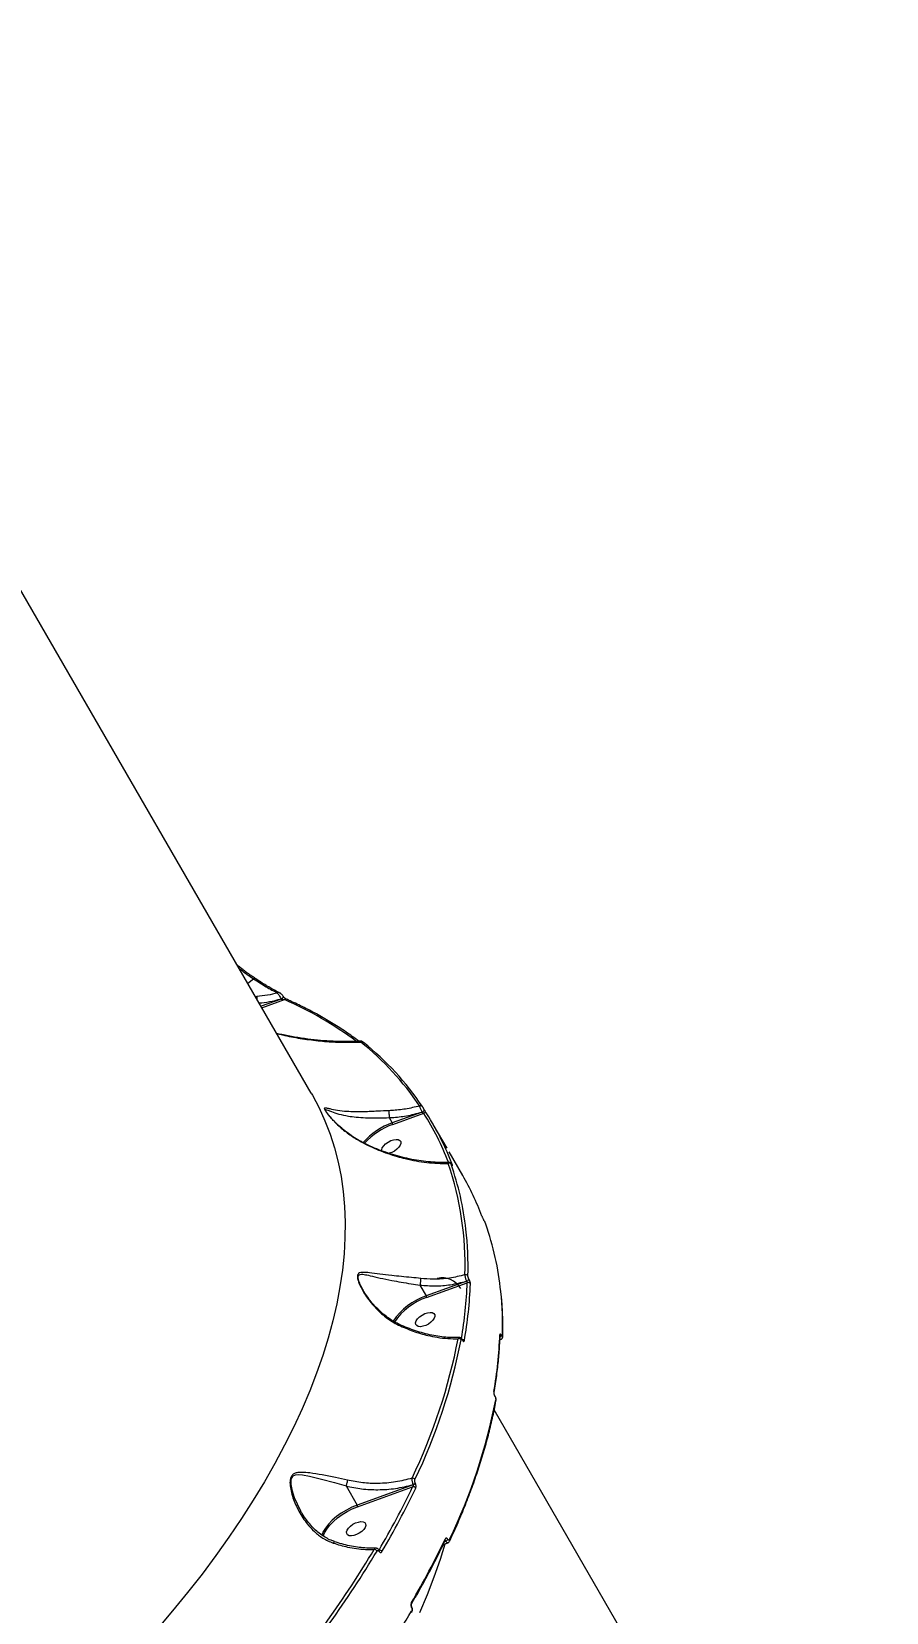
# Model space of a CAD drawing. Header units: millimetres. Extents: x -7447 to 8662, y -5576 to 6370.
# Drawn here: x 1259 to 1620, y -1371 to -703 of the extents above; entities that cross this region are included whole.
import ezdxf

# ---------------------------------------------------------------- set-up
doc = ezdxf.new("R2010")
doc.units = ezdxf.units.MM
doc.layers.add('DiKom', color=7, linetype='Continuous')
doc.layers.add('DIKOM_ОБЪЕКТ', color=7, linetype='Continuous')
doc.styles.add('style1', font='arial.ttf', dxfattribs={"width": 0.8})
doc.dimstyles.new('1-50', dxfattribs={"dimtxt": 300, "dimasz": 200, "dimexe": 100, "dimexo": 0, "dimgap": 100, "dimtad": 1, "dimdec": 0, "dimtxsty": 'style1', "dimcen": 0, "dimclrd": 7, "dimclre": 7, "dimadec": 1, "dimazin": 2, "dimtfac": 1, "dimtdec": 0, "dimtmove": 1, "dimatfit": 3, "dimfxl": 0, "dimlwd": 25, "dimlwe": 18, "dimarcsym": 0})

# ---------------------------------------------------------------- blocks, each defined once
blk = doc.blocks.new('*D10')
at = {"color": 7, "linetype": 'Continuous', "lineweight": 18, "transparency": 16777216}
for p, q in [((-5489.75, 240.8), (-5489.75, 4573.49)), ((4778.18, -2126.78), (4778.18, 4573.49))]:
    blk.add_line(p, q, dxfattribs=at)
at = {"color": 7, "linetype": 'Continuous', "lineweight": 25, "transparency": 16777216}
blk.add_line((4578.18, 4473.49), (-5289.75, 4473.49), dxfattribs=at)
at = {"color": 7, "linetype": 'Continuous', "transparency": 16777216}
for points in [[(-5289.75, 4506.82), (-5289.75, 4440.16), (-5489.75, 4473.49)], [(4578.18, 4506.82), (4578.18, 4440.16), (4778.18, 4473.49)]]:
    blk.add_solid(points, dxfattribs=at)
at = {"layer": 'Defpoints', "color": 0, "linetype": 'Continuous', "transparency": 16777216}
for p in [(-5489.75, 4473.49), (-5489.75, 240.8), (4778.18, -2126.78)]:
    blk.add_point(p, dxfattribs=at)
at = {"color": 0, "linetype": 'Continuous', "lineweight": 15, "transparency": 16777216, "insert": (-777.31, 4726.76), "char_height": 300, "attachment_point": 5, "style": 'style1'}
blk.add_mtext('10300', dxfattribs=at)
blk = doc.blocks.new('*D11')
at = {"color": 7, "linetype": 'Continuous', "lineweight": 18, "transparency": 16777216}
for p, q in [((2045.4, 3512.26), (7772.09, 3512.26)), ((-1858.48, -4091.08), (7772.09, -4091.08))]:
    blk.add_line(p, q, dxfattribs=at)
at = {"color": 7, "linetype": 'Continuous', "lineweight": 25, "transparency": 16777216}
blk.add_line((7672.09, -3891.08), (7672.09, 3312.26), dxfattribs=at)
at = {"color": 7, "linetype": 'Continuous', "transparency": 16777216}
for points in [[(7638.76, 3312.26), (7705.42, 3312.26), (7672.09, 3512.26)], [(7638.76, -3891.08), (7705.42, -3891.08), (7672.09, -4091.08)]]:
    blk.add_solid(points, dxfattribs=at)
at = {"layer": 'Defpoints', "color": 0, "linetype": 'Continuous', "transparency": 16777216}
for p in [(2045.4, 3512.26), (7672.09, 3512.26), (-1858.48, -4091.08)]:
    blk.add_point(p, dxfattribs=at)
at = {"color": 0, "linetype": 'Continuous', "lineweight": 15, "transparency": 16777216, "insert": (7418.92, 3.22), "char_height": 300, "attachment_point": 5, "rotation": 90, "style": 'style1'}
blk.add_mtext('7600', dxfattribs=at)
blk = doc.blocks.new('*D12')
at = {"layer": 'Defpoints', "color": 0, "transparency": 16777216}
for p in [(-7446.93, 5919.72), (-7446.93, 736.93), (6905.53, -2412.68)]:
    blk.add_point(p, dxfattribs=at)
at = {"layer": 'DiKom', "color": 7, "lineweight": 18, "transparency": 16777216}
for p, q in [((-7446.93, 736.93), (-7446.93, 6019.72)), ((6905.53, -2412.68), (6905.53, 6019.72))]:
    blk.add_line(p, q, dxfattribs=at)
at = {"layer": 'DiKom', "color": 7, "lineweight": 25, "transparency": 16777216}
blk.add_line((6705.53, 5919.72), (-7246.93, 5919.72), dxfattribs=at)
at = {"layer": 'DiKom', "color": 7, "transparency": 16777216}
for points in [[(-7246.93, 5953.05), (-7246.93, 5886.39), (-7446.93, 5919.72)], [(6705.53, 5953.05), (6705.53, 5886.39), (6905.53, 5919.72)]]:
    blk.add_solid(points, dxfattribs=at)
at = {"layer": 'DiKom', "color": 0, "transparency": 16777216, "insert": (-918.31, 6173), "char_height": 300, "attachment_point": 5, "style": 'style1'}
blk.add_mtext('14300', dxfattribs=at)
blk = doc.blocks.new('*D13')
at = {"layer": 'Defpoints', "color": 0, "transparency": 16777216}
for p in [(2049.72, 5594.27), (-1141.86, -5576.35), (8561.69, -5576.35)]:
    blk.add_point(p, dxfattribs=at)
at = {"layer": 'DiKom', "color": 7, "lineweight": 18, "transparency": 16777216}
for p, q in [((2049.72, 5594.27), (8661.69, 5594.27)), ((-1141.86, -5576.35), (8661.69, -5576.35))]:
    blk.add_line(p, q, dxfattribs=at)
at = {"layer": 'DiKom', "color": 7, "lineweight": 25, "transparency": 16777216}
blk.add_line((8561.69, 5394.27), (8561.69, -5376.35), dxfattribs=at)
at = {"layer": 'DiKom', "color": 7, "transparency": 16777216}
for points in [[(8528.35, 5394.27), (8595.02, 5394.27), (8561.69, 5594.27)], [(8528.35, -5376.35), (8595.02, -5376.35), (8561.69, -5576.35)]]:
    blk.add_solid(points, dxfattribs=at)
at = {"layer": 'DiKom', "color": 0, "transparency": 16777216, "insert": (8308.52, 8.96), "char_height": 300, "attachment_point": 5, "rotation": 90, "style": 'style1'}
blk.add_mtext('11200', dxfattribs=at)

msp = doc.modelspace()

# ---------------------------------------------------------------- linework, layer by layer
at = {"layer": 'DIKOM_ОБЪЕКТ', "color": 7, "linetype": 'Continuous', "lineweight": 15}
for p, q in [((1377.44, -1151.45), (1246.38, -924.46)), ((1350.63, -1105.02), (1353.12, -1103.15)), ((1354.53, -1110.63), (1353.91, -1110.69)), ((1364.76, -1111.66), (1356.24, -1114.73)), ((1356.59, -1115.33), (1366.09, -1111.92)), ((1363.98, -1108.98), (1364.03, -1109)), ((1364.72, -1111.59), (1364.76, -1111.66)), ((1365.67, -1110.58), (1365.63, -1110.51)), ((1410.35, -1161.75), (1410.36, -1161.76)), ((1410.36, -1161.76), (1411.62, -1163.95)), ((1424.21, -1159.46), (1411.62, -1163.95)), ((1411.82, -1164.61), (1424.92, -1159.94)), ((1424.19, -1159.44), (1424.21, -1159.46)), ((1425.11, -1158.35), (1425.1, -1158.34)), ((1425.12, -1158.38), (1425.11, -1158.35)), ((1425.12, -1158.38), (1425.11, -1158.36)), ((1434.76, -1174.72), (1428.97, -1164.7)), ((1441.4, -1186.23), (1435.61, -1176.21)), ((1436.68, -1181.57), (1436.63, -1181.49)), ((1436.63, -1181.49), (1436.65, -1181.54)), ((1436.65, -1181.54), (1436.7, -1181.61)), ((1436.68, -1181.57), (1436.7, -1181.61)), ((1450.44, -1205.4), (1450.39, -1205.33)), ((1450.39, -1205.33), (1450.41, -1205.37)), ((1450.41, -1205.37), (1450.46, -1205.45)), ((1450.44, -1205.4), (1450.46, -1205.45)), ((1423.34, -1232.49), (1425.96, -1237.03)), ((1443.06, -1230.89), (1425.96, -1237.03)), ((1426.16, -1237.7), (1443.29, -1231.54)), ((1443.04, -1230.85), (1443.06, -1230.89)), ((1444.01, -1229.96), (1443.98, -1229.92)), ((1457.15, -1253.84), (1457.15, -1253.84)), ((1457.75, -1253.75), (1457.72, -1253.71)), ((1441.24, -1255.57), (1441.21, -1255.51)), ((1441.24, -1255.73), (1441.27, -1255.79)), ((1457.05, -1255.67), (1457.63, -1255.39)), ((1454.99, -1279.38), (1454.96, -1279.32)), ((1454.99, -1279.54), (1455.02, -1279.6)), ((1585.73, -1512.22), (1454.68, -1285.23)), ((1392.12, -1317.34), (1396.79, -1325.42)), ((1420.47, -1316.84), (1396.79, -1325.42)), ((1396.98, -1326.09), (1420.24, -1317.66)), ((1420.44, -1316.78), (1420.47, -1316.84)), ((1421.36, -1316.12), (1421.33, -1316.06)), ((1382.14, -1337.36), (1381.81, -1338.13)), ((1434.22, -1340.65), (1433.72, -1340.92)), ((1433.82, -1340.73), (1434.19, -1340.6)), ((1434.19, -1340.6), (1434.22, -1340.65)), ((1435.11, -1339.93), (1435.08, -1339.87)), ((1406.03, -1344.91), (1406.05, -1344.95)), ((1406.11, -1344.52), (1406.08, -1344.48)), ((1419.77, -1368.71), (1419.79, -1368.75)), ((1419.85, -1368.32), (1419.82, -1368.28))]:
    msp.add_line(p, q, dxfattribs=at)
at = {"layer": 'DIKOM_ОБЪЕКТ', "color": 7, "linetype": 'Continuous', "lineweight": 15, "flags": 128}
for points in [[(1364.72, -1111.59), (1364.97, -1111.48), (1365.21, -1111.33), (1365.41, -1111.15), (1365.56, -1110.96), (1365.65, -1110.77), (1365.66, -1110.61), (1365.63, -1110.5)], [(1364.76, -1111.66), (1365.01, -1111.55), (1365.25, -1111.4), (1365.45, -1111.22), (1365.6, -1111.03), (1365.69, -1110.84), (1365.7, -1110.68), (1365.67, -1110.58)], [(1399.3, -1129.84), (1399.38, -1129.91), (1399.47, -1130.04)], [(1377.44, -1151.45), (1377.93, -1152.31), (1380.73, -1157.63), (1383.21, -1163.11), (1385.38, -1168.76), (1387.24, -1174.58), (1388.78, -1180.55), (1390, -1186.67), (1390.9, -1192.94), (1391.48, -1199.34), (1391.74, -1205.88), (1391.68, -1212.55), (1391.3, -1219.33), (1390.59, -1226.23), (1389.57, -1233.24), (1388.23, -1240.35), (1386.57, -1247.56), (1384.59, -1254.85), (1382.3, -1262.23), (1379.7, -1269.68), (1376.79, -1277.2), (1373.57, -1284.78), (1370.04, -1292.41), (1366.22, -1300.09), (1362.1, -1307.81), (1357.68, -1315.56), (1352.98, -1323.33), (1347.99, -1331.12), (1342.72, -1338.93), (1337.17, -1346.73), (1331.35, -1354.54), (1325.27, -1362.33), (1318.93, -1370.1), (1312.34, -1377.85)], [(1424.19, -1159.44), (1424.41, -1159.34), (1424.62, -1159.22), (1424.81, -1159.08), (1424.96, -1158.92), (1425.07, -1158.76), (1425.13, -1158.6), (1425.14, -1158.46), (1425.11, -1158.35)], [(1424.21, -1159.46), (1424.43, -1159.37), (1424.63, -1159.25), (1424.82, -1159.1), (1424.97, -1158.94), (1425.08, -1158.78), (1425.15, -1158.62), (1425.16, -1158.48), (1425.12, -1158.38)], [(1407.17, -1175.78), (1407.17, -1175.3), (1407.44, -1174.49), (1408.02, -1173.63), (1408.85, -1172.8), (1409.88, -1172.06), (1411.01, -1171.48), (1412.17, -1171.1)], [(1412.17, -1171.1), (1413.24, -1170.95), (1414.15, -1171.04), (1414.83, -1171.37), (1415.21, -1171.91), (1415.27, -1172.62), (1415, -1173.43), (1414.42, -1174.29), (1413.59, -1175.12), (1412.56, -1175.86), (1411.43, -1176.44), (1410.28, -1176.82), (1410.15, -1176.85)], [(1426.5, -1244.18), (1427.58, -1244.03), (1428.49, -1244.12), (1429.17, -1244.45), (1429.55, -1244.99), (1429.61, -1245.7), (1429.34, -1246.51), (1428.76, -1247.37), (1427.93, -1248.2), (1426.9, -1248.94), (1425.77, -1249.52), (1424.61, -1249.91), (1423.54, -1250.06), (1422.63, -1249.96), (1421.95, -1249.63), (1421.57, -1249.09), (1421.51, -1248.39), (1421.78, -1247.57), (1422.36, -1246.71), (1423.19, -1245.88), (1424.22, -1245.14), (1425.35, -1244.56), (1426.5, -1244.18)], [(1373.02, -1327.93), (1370.37, -1322.3), (1369.47, -1319.55), (1368.93, -1316.71), (1369, -1314.55), (1369.12, -1314.14), (1369.62, -1313.3), (1369.82, -1313.12), (1370.85, -1312.63), (1372.23, -1312.5), (1373.73, -1312.61), (1376.74, -1313.17), (1381.76, -1314.43), (1387.3, -1315.95), (1392.12, -1317.34), (1392.12, -1317.34), (1392.12, -1317.34)], [(1396.79, -1325.42), (1394.51, -1326.36), (1392.27, -1327.5), (1390.12, -1328.82), (1388.12, -1330.29), (1386.3, -1331.86), (1384.71, -1333.52), (1383.39, -1335.2), (1382.37, -1336.89), (1382.14, -1337.36)], [(1382.42, -1338.52), (1383, -1337.2), (1383.99, -1335.57), (1385.27, -1333.93), (1386.81, -1332.33), (1388.58, -1330.8), (1390.52, -1329.38), (1392.6, -1328.11), (1394.78, -1327), (1396.98, -1326.09)], [(1397.33, -1332.57), (1398.41, -1332.42), (1399.32, -1332.51), (1400, -1332.84), (1400.38, -1333.38), (1400.44, -1334.09), (1400.17, -1334.91), (1399.59, -1335.76), (1398.76, -1336.59), (1397.73, -1337.33), (1396.6, -1337.91), (1395.44, -1338.3), (1394.37, -1338.45), (1393.45, -1338.35), (1392.78, -1338.02), (1392.4, -1337.48), (1392.34, -1336.78), (1392.61, -1335.96), (1393.18, -1335.1), (1394.02, -1334.27), (1395.04, -1333.54), (1396.18, -1332.95), (1397.33, -1332.57)], [(1423.24, -1370.81), (1426.46, -1363.23), (1429.37, -1355.72), (1431.98, -1348.27), (1433.99, -1341.85)]]:
    msp.add_lwpolyline(points, dxfattribs=at)
at = {"layer": 'DIKOM_ОБЪЕКТ', "color": 7, "linetype": 'Continuous', "lineweight": 15}
for centre, radius, start, end in [((1353.6, -1103.56), 0.629, 70.70665, 139.38524), ((1363.67, -1111.14), 9.16, 176.79731, 184.03396), ((1363.73, -1109.69), 0.746, 70.43319, 131.49769), ((1366.64, -1112.47), 0.783, 68.95154, 134.57035), ((1306.36, -1249.88), 150.34, 53.16701, 66.587), ((1398.8, -1130.51), 0.838, 53.29712, 126.23046), ((1325.02, -1222.11), 117.84, 33.63866, 51.54299), ((1326.03, -1222.51), 118.09, 33.63809, 51.54381), ((1423.6, -1157.61), 0.907, 34.22051, 121.36988), ((1425.45, -1160.7), 0.923, 34.65958, 124.95812), ((1330.83, -1220.37), 111.82, 20.81598, 32.70826), ((1331.84, -1220.77), 112.15, 20.32421, 32.70668), ((1421.34, -1191.5), 29.21, 109.42976, 138.94622), ((1421.59, -1191.84), 28.93, 109.73736, 138.34291), ((1435.65, -1181.96), 0.978, 34.50788, 116.92739), ((1311.82, -1223.77), 130.56, 358.06961, 19.08156), ((1320.2, -1222.4), 123.27, 6.26851, 19.42325), ((1436.3, -1182.24), 0.822, 30.9816, 67.92902), ((1343.94, -1242.45), 112.51, 20.3365, 29.97781), ((1334.17, -1247.89), 123.93, 5.85142, 19.39335), ((1300.37, -1224.85), 143.25, 358.50207, 6.37526), ((1442.66, -1229.21), 1.1, 34.22589, 108.86591), ((1432.72, -1238.46), 9, 30, 103.43977), ((1270.92, -1225.4), 172.48, 350.11096, 357.96239), ((1271.63, -1225.78), 173.1, 349.96386, 357.95996), ((1442.7, -1229.55), 1.34, 284.78441, 344.09278), ((1442.72, -1229.59), 1.34, 284.78441, 344.09278), ((1443.71, -1232.57), 1.11, 34.35489, 112.02398), ((1314.72, -1250.18), 143.52, 358.50609, 5.9692), ((1434.92, -1263.26), 27.71, 108.85974, 145.78242), ((1434.81, -1263.07), 26.81, 108.83501, 146.06257), ((1199.2, -1208.51), 244.73, 334.455, 349.01546), ((1439.73, -1256.28), 1.17, 33.76942, 104.33076), ((1284.05, -1247.3), 173.11, 349.964, 357.95982), ((1456.46, -1253.82), 0.693, 358.34813, 30.57991), ((1456.63, -1253.47), 1.12, 295.6153, 347.51733), ((1456.64, -1253.51), 1.13, 294.52396, 347.40948), ((1457.59, -1254.27), 0.698, 358.85861, 30.4737), ((1199.93, -1208.89), 245.27, 334.45498, 349.01558), ((1440.93, -1255.66), 0.316, 347.42323, 27.75172), ((1440.97, -1255.72), 0.314, 347.3307, 29.23593), ((1441.15, -1256.55), 1.11, 32.87794, 84.41304), ((1214.55, -1234.22), 245.27, 334.45498, 349.01558), ((1453.94, -1277.82), 0.669, 349.91902, 31.1768), ((1454.68, -1279.48), 0.314, 347.33914, 28.86447), ((1454.72, -1279.53), 0.309, 346.94981, 29.02397), ((1454.76, -1281.3), 0.665, 350.13264, 31.29829), ((1420.1, -1315.37), 1.33, 32.50435, 94.04333), ((1110.81, -1170.51), 342.64, 329.50375, 334.56684), ((1111.37, -1170.78), 343.43, 329.50362, 334.56704), ((1420.39, -1318.98), 1.33, 32.31532, 96.76342), ((1419.93, -1315.25), 1.61, 288.29176, 329.86476), ((1419.97, -1315.31), 1.61, 288.29725, 329.86515), ((1395.58, -1326.14), 1.4, 2.09271, 30.61578), ((1123.78, -1192.3), 343.45, 329.50374, 334.56692), ((1433.44, -1340.13), 0.604, 337.7627, 33.50243), ((1433.68, -1339.06), 1.61, 288.29725, 329.86515), ((1433.71, -1339.12), 1.61, 288.29165, 329.87076), ((1435.34, -1340.32), 0.601, 337.77053, 33.68059), ((1015.08, -1110.56), 453.7, 319.86962, 329.01121), ((1015.4, -1110.72), 454.71, 319.86969, 329.0112), ((1403.98, -1345.6), 1.44, 31.8172, 88.37893), ((1405.69, -1344.65), 0.427, 322.37953, 23.65156), ((1406.08, -1345.81), 1.41, 31.6155, 91.60868), ((1405.72, -1344.69), 0.425, 322.29447, 24.53168), ((1419.25, -1366.92), 0.57, 334.28447, 35.25674), ((1419.43, -1368.45), 0.425, 322.2642, 24.59296), ((1419.45, -1368.49), 0.43, 322.48336, 22.69927), ((1030.02, -1136.05), 454.7, 319.86968, 329.01121), ((1419.36, -1370.5), 0.572, 334.31477, 35.13986)]:
    msp.add_arc(centre, radius, start, end, dxfattribs=at)
for points, knots in [([(1348.19, -1098.92), (1347.71, -1098.56), (1347.07, -1098.09), (1346.42, -1097.56), (1346.25, -1097.43)], [0, 0, 0, 0, 0.750133, 1, 1, 1, 1]), ([(1346.98, -1098.7), (1347.21, -1098.88), (1349.31, -1100.56), (1351.32, -1101.93), (1353.12, -1103.15)], [0, 0, 0, 0, 0.108441, 1, 1, 1, 1]), ([(1353.81, -1102.95), (1353.35, -1102.65), (1351.98, -1101.73), (1350.09, -1100.38), (1348.66, -1099.28), (1348.19, -1098.92)], [0, 0, 0, 0, 0.252628, 0.751229, 1, 1, 1, 1]), ([(1353.12, -1103.15), (1354.9, -1104.32), (1358.5, -1106.68), (1361.65, -1108.3), (1363.24, -1109.13)], [0, 0, 0, 0, 0.493819, 1, 1, 1, 1]), ([(1358.39, -1105.9), (1357.66, -1105.47), (1356.18, -1104.56), (1354.61, -1103.51), (1353.8, -1102.97)], [0, 0, 0, 0, 0.486926, 1, 1, 1, 1]), ([(1363.98, -1108.98), (1363.91, -1108.95), (1363.09, -1108.57), (1361.37, -1107.64), (1359.58, -1106.64), (1358.54, -1106), (1358.39, -1105.9)], [0, 0, 0, 0, 0.045112, 0.48398, 0.92424, 1, 1, 1, 1]), ([(1363.24, -1109.13), (1361.82, -1109.47), (1358.98, -1110.15), (1356.02, -1110.47), (1354.53, -1110.63)], [0, 0, 0, 0, 0.497404, 1, 1, 1, 1]), ([(1355.44, -1113.34), (1356.89, -1113.17), (1360.05, -1112.81), (1363.08, -1112.02), (1364.72, -1111.59)], [0, 0, 0, 0, 0.458831, 1, 1, 1, 1]), ([(1363.24, -1109.13), (1363.34, -1109.26), (1363.53, -1109.54), (1363.91, -1110.15), (1364.29, -1110.8), (1364.56, -1111.3), (1364.69, -1111.53), (1364.72, -1111.59)], [0, 0, 0, 0, 0.241572, 0.483395, 0.716405, 0.930627, 1, 1, 1, 1]), ([(1365.2, -1109.94), (1365.1, -1109.83), (1364.85, -1109.56), (1364.44, -1109.23), (1364.15, -1109.08), (1364.02, -1109.02)], [0, 0, 0, 0, 0.277835, 0.667653, 1, 1, 1, 1]), ([(1364.76, -1111.66), (1364.77, -1111.68), (1364.79, -1111.71), (1364.85, -1111.76), (1364.92, -1111.79), (1365.06, -1111.85), (1365.31, -1111.91), (1365.68, -1111.94), (1365.95, -1111.93), (1366.09, -1111.92)], [0, 0, 0, 0, 0.044754, 0.074182, 0.153548, 0.194101, 0.378994, 0.661279, 1, 1, 1, 1]), ([(1365.62, -1110.5), (1365.52, -1110.34), (1365.4, -1110.14), (1365.24, -1109.97), (1365.2, -1109.94)], [0, 0, 0, 0, 0.812115, 1, 1, 1, 1]), ([(1366.91, -1111.74), (1366.9, -1111.73), (1366.86, -1111.72), (1366.66, -1111.6), (1366.37, -1111.38), (1366.08, -1111.11), (1365.87, -1110.87), (1365.74, -1110.69), (1365.69, -1110.61), (1365.67, -1110.58)], [0, 0, 0, 0, 0.070502, 0.259325, 0.505732, 0.692619, 0.826722, 0.929126, 1, 1, 1, 1]), ([(1397.52, -1129.51), (1397.02, -1129.13), (1394.85, -1127.48), (1390.82, -1124.69), (1385.35, -1121.21), (1379.63, -1117.93), (1373.78, -1114.89), (1369.49, -1112.88), (1367.21, -1111.87), (1366.93, -1111.74)], [0, 0, 0, 0, 0.055327, 0.241057, 0.426829, 0.612653, 0.798528, 0.974715, 1, 1, 1, 1]), ([(1398.31, -1129.46), (1397.76, -1129.5), (1395.61, -1129.65), (1391.72, -1129.69), (1386.62, -1129.57), (1381.36, -1129.21), (1375.94, -1128.62), (1370.49, -1127.79), (1366.11, -1126.98), (1363.58, -1126.36), (1362.85, -1126.18)], [0, 0, 0, 0, 0.049508, 0.194159, 0.340889, 0.489706, 0.640544, 0.793475, 0.940569, 1, 1, 1, 1]), ([(1362.88, -1126.23), (1363.7, -1126.44), (1367.02, -1127.31), (1372.86, -1128.34), (1380.34, -1129.36), (1386.5, -1129.81), (1392.52, -1130.01), (1396, -1129.91), (1398.31, -1129.84)], [0, 0, 0, 0, 0.06657, 0.270811, 0.480128, 0.689454, 0.795125, 1, 1, 1, 1]), ([(1398.31, -1129.46), (1398.3, -1129.46), (1398.24, -1129.43), (1398.25, -1129.59), (1398.29, -1129.78), (1398.31, -1129.84)], [0, 0, 0, 0, 0.142684, 0.744563, 1, 1, 1, 1]), ([(1399.3, -1129.84), (1399.25, -1129.8), (1399.09, -1129.67), (1398.84, -1129.53), (1398.51, -1129.43), (1398.35, -1129.45), (1398.3, -1129.46)], [0, 0, 0, 0, 0.203948, 0.644602, 0.891859, 1, 1, 1, 1]), ([(1410.28, -1158.82), (1408.67, -1158.9), (1406.06, -1159.02), (1402.55, -1159.21), (1399.31, -1159.33), (1395.86, -1159.35), (1392.02, -1159.2), (1388.39, -1158.78), (1385.69, -1158.2), (1383.96, -1157.76), (1383.12, -1157.62), (1382.89, -1157.87), (1383.09, -1158.43), (1383.77, -1159.47), (1385.06, -1161.1), (1386.9, -1163.15), (1389.61, -1165.78), (1393.11, -1168.73), (1396.11, -1170.56), (1397.62, -1171.49)], [0, 0, 0, 0, 0.074257, 0.120507, 0.167816, 0.237579, 0.309444, 0.405671, 0.504707, 0.560251, 0.616857, 0.648477, 0.675388, 0.702459, 0.738687, 0.78711, 0.836819, 0.917655, 1, 1, 1, 1]), ([(1383.5, -1158.93), (1383.48, -1158.91), (1383.29, -1158.61), (1383.27, -1158.37), (1383.54, -1158.24), (1384.47, -1158.62), (1386.25, -1159.35), (1389.02, -1160.29), (1392.61, -1161.08), (1396.42, -1161.57), (1399.77, -1161.78), (1402.94, -1161.85), (1406.29, -1161.81), (1408.83, -1161.84), (1410.35, -1161.75), (1410.35, -1161.75)], [0, 0, 0, 0, 0.002921, 0.039575, 0.084057, 0.165306, 0.248874, 0.393722, 0.542009, 0.646847, 0.754112, 0.822588, 0.892371, 0.999965, 1, 1, 1, 1]), ([(1385.25, -1161.22), (1385.07, -1161.02), (1384.64, -1160.52), (1384.11, -1159.84), (1383.68, -1159.24), (1383.55, -1159.02), (1383.5, -1158.93)], [0, 0, 0, 0, 0.222483, 0.547266, 0.810099, 1, 1, 1, 1]), ([(1397.68, -1171.39), (1397.25, -1171.15), (1395.85, -1170.4), (1393.6, -1168.88), (1390.92, -1166.83), (1388.63, -1164.79), (1386.87, -1163.03), (1385.82, -1161.91), (1385.36, -1161.36), (1385.25, -1161.22)], [0, 0, 0, 0, 0.090685, 0.288875, 0.495699, 0.710632, 0.852838, 0.963883, 1, 1, 1, 1]), ([(1410.28, -1158.82), (1410.28, -1158.83), (1410.26, -1158.95), (1410.25, -1159.26), (1410.24, -1159.85), (1410.26, -1160.52), (1410.3, -1161.19), (1410.34, -1161.57), (1410.35, -1161.75)], [0, 0, 0, 0, 0.025936, 0.220272, 0.417873, 0.61549, 0.813093, 1, 1, 1, 1]), ([(1423.13, -1156.84), (1421.18, -1157.31), (1417.36, -1158.25), (1412.99, -1158.7), (1410.65, -1158.8), (1410.28, -1158.82)], [0, 0, 0, 0, 0.466535, 0.915008, 1, 1, 1, 1]), ([(1410.36, -1161.76), (1410.74, -1161.74), (1413.18, -1161.61), (1417.9, -1161.09), (1422.02, -1160.01), (1424.19, -1159.44)], [0, 0, 0, 0, 0.081481, 0.51566, 1, 1, 1, 1]), ([(1423.13, -1156.84), (1423.16, -1156.95), (1423.22, -1157.19), (1423.41, -1157.72), (1423.65, -1158.32), (1423.93, -1158.92), (1424.1, -1159.27), (1424.19, -1159.44)], [0, 0, 0, 0, 0.184815, 0.398832, 0.60128, 0.799034, 1, 1, 1, 1]), ([(1424.21, -1159.46), (1424.23, -1159.5), (1424.26, -1159.54), (1424.33, -1159.62), (1424.44, -1159.71), (1424.6, -1159.82), (1424.77, -1159.9), (1424.87, -1159.93), (1424.92, -1159.94)], [0, 0, 0, 0, 0.127173, 0.162636, 0.340425, 0.545473, 0.78312, 1, 1, 1, 1]), ([(1425.1, -1158.34), (1425.05, -1158.25), (1424.95, -1158.08), (1424.78, -1157.79), (1424.61, -1157.51), (1424.45, -1157.26), (1424.38, -1157.15), (1424.35, -1157.1)], [0, 0, 0, 0, 0.195115, 0.390091, 0.593245, 0.811153, 1, 1, 1, 1]), ([(1426.21, -1160.17), (1426.16, -1160.1), (1426.06, -1159.94), (1425.84, -1159.58), (1425.59, -1159.17), (1425.33, -1158.74), (1425.19, -1158.49), (1425.11, -1158.36)], [0, 0, 0, 0, 0.189065, 0.404561, 0.606863, 0.803386, 1, 1, 1, 1]), ([(1411.82, -1164.61), (1411.82, -1164.61), (1411.82, -1164.58), (1411.81, -1164.52), (1411.8, -1164.41), (1411.75, -1164.25), (1411.69, -1164.09), (1411.65, -1164), (1411.62, -1163.95)], [0, 0, 0, 0, 0.053532, 0.141413, 0.356027, 0.570746, 0.785397, 1, 1, 1, 1]), ([(1397.68, -1171.4), (1397.67, -1171.41), (1397.67, -1171.41), (1397.63, -1171.47), (1397.62, -1171.49)], [0, 0, 0, 0, 0.662256, 1, 1, 1, 1]), ([(1397.62, -1171.49), (1397.92, -1171.65), (1399.41, -1172.49), (1402.16, -1173.87), (1407.2, -1176.08), (1412.22, -1177.81), (1417.5, -1179.21), (1421.72, -1180.09), (1426.29, -1180.75), (1430.81, -1181.12), (1433.74, -1181.1), (1435.2, -1181.09)], [0, 0, 0, 0, 0.024296, 0.122248, 0.220217, 0.421516, 0.511887, 0.632234, 0.752589, 0.876295, 1, 1, 1, 1]), ([(1435.49, -1180.64), (1434.85, -1180.67), (1432.99, -1180.76), (1429.77, -1180.65), (1425.87, -1180.34), (1421.87, -1179.78), (1417.83, -1179), (1413.81, -1177.99), (1409.88, -1176.79), (1406.06, -1175.4), (1402.41, -1173.83), (1399.62, -1172.49), (1398.09, -1171.62), (1397.69, -1171.39)], [0, 0, 0, 0, 0.05475, 0.158953, 0.263764, 0.369045, 0.474844, 0.578572, 0.680088, 0.77877, 0.874293, 0.966617, 1, 1, 1, 1]), ([(1435.49, -1180.68), (1435.44, -1180.68), (1435.31, -1180.69), (1435.24, -1180.9), (1435.21, -1181.06), (1435.2, -1181.09)], [0, 0, 0, 0, 0.356106, 0.896872, 1, 1, 1, 1]), ([(1436.64, -1181.5), (1436.58, -1181.41), (1436.46, -1181.21), (1436.33, -1181.02), (1436.08, -1180.81), (1435.81, -1180.68), (1435.61, -1180.66), (1435.5, -1180.66)], [0, 0, 0, 0, 0.215744, 0.475575, 0.643661, 0.808203, 1, 1, 1, 1]), ([(1436.45, -1181.41), (1436.43, -1181.34), (1436.39, -1181.21), (1436.41, -1181.18), (1436.48, -1181.26), (1436.57, -1181.39), (1436.63, -1181.5), (1436.65, -1181.54)], [0, 0, 0, 0, 0.302603, 0.534712, 0.725454, 0.917097, 1, 1, 1, 1]), ([(1436.88, -1181.9), (1436.88, -1181.9), (1436.88, -1181.89), (1436.83, -1181.82), (1436.76, -1181.71), (1436.7, -1181.6), (1436.67, -1181.56)], [0, 0, 0, 0, 0.162785, 0.438161, 0.781295, 1, 1, 1, 1]), ([(1436.7, -1181.61), (1436.73, -1181.66), (1436.83, -1181.84), (1436.97, -1182.05), (1437.08, -1182.17), (1437.11, -1182.12), (1437.04, -1181.93), (1437.01, -1181.82)], [0, 0, 0, 0, 0.07962, 0.275695, 0.470799, 0.71055, 1, 1, 1, 1]), ([(1449.44, -1203.35), (1449.44, -1203.36), (1449.49, -1203.49), (1449.6, -1203.76), (1449.8, -1204.2), (1450.01, -1204.62), (1450.22, -1205.02), (1450.35, -1205.25), (1450.41, -1205.37)], [0, 0, 0, 0, 0.039278, 0.287278, 0.495191, 0.670994, 0.835312, 1, 1, 1, 1]), ([(1450.46, -1205.45), (1450.5, -1205.52), (1450.58, -1205.67), (1450.72, -1205.93), (1450.85, -1206.2), (1450.97, -1206.47), (1451.04, -1206.64), (1451.07, -1206.72), (1451.08, -1206.74)], [0, 0, 0, 0, 0.167336, 0.334472, 0.509159, 0.713077, 0.95774, 1, 1, 1, 1]), ([(1423.63, -1229.7), (1422.33, -1229.56), (1419.54, -1229.27), (1415.4, -1228.88), (1410.87, -1228.4), (1406.28, -1227.84), (1402.36, -1227.31), (1399.8, -1227.07), (1398.31, -1227.17), (1397.44, -1227.49), (1397.07, -1228.06), (1396.93, -1228.76), (1396.97, -1229.77), (1397.59, -1231.74), (1398.75, -1234.18), (1400.86, -1237.69), (1404.13, -1241.89), (1408.05, -1245.52), (1411.55, -1247.96), (1413.39, -1248.92), (1414.32, -1249.4)], [0, 0, 0, 0, 0.059055, 0.126771, 0.196528, 0.289996, 0.386193, 0.45277, 0.48643, 0.520907, 0.548914, 0.554249, 0.580046, 0.615211, 0.661735, 0.709494, 0.806141, 0.905605, 0.952554, 1, 1, 1, 1]), ([(1399.06, -1234.11), (1398.64, -1233.32), (1397.9, -1231.91), (1397.28, -1230.06), (1397.22, -1229.12), (1397.35, -1228.5), (1397.73, -1228.05), (1398.59, -1227.89), (1400.08, -1228.02), (1402.6, -1228.59), (1406.45, -1229.52), (1410.9, -1230.46), (1415.34, -1231.26), (1419.34, -1231.89), (1422.09, -1232.31), (1423.34, -1232.49), (1423.34, -1232.49)], [0, 0, 0, 0, 0.065712, 0.116503, 0.152603, 0.160055, 0.19971, 0.249328, 0.300916, 0.402871, 0.548236, 0.697045, 0.802161, 0.909714, 0.999949, 1, 1, 1, 1]), ([(1442.3, -1228.17), (1440.16, -1228.69), (1435.82, -1229.74), (1429.47, -1230.16), (1425.39, -1229.83), (1423.63, -1229.7)], [0, 0, 0, 0, 0.355856, 0.721481, 1, 1, 1, 1]), ([(1442.3, -1228.17), (1442.31, -1228.32), (1442.31, -1228.61), (1442.43, -1229.22), (1442.61, -1229.87), (1442.83, -1230.43), (1442.98, -1230.73), (1443.04, -1230.85)], [0, 0, 0, 0, 0.214231, 0.428327, 0.642719, 0.857604, 1, 1, 1, 1]), ([(1399.41, -1234.72), (1399.33, -1234.59), (1399.2, -1234.39), (1399.1, -1234.19), (1399.06, -1234.11)], [0, 0, 0, 0, 0.638023, 1, 1, 1, 1]), ([(1414.6, -1249.05), (1413.98, -1248.75), (1412.48, -1248.04), (1410.22, -1246.59), (1407.78, -1244.74), (1405.41, -1242.56), (1403.21, -1240.19), (1401.29, -1237.72), (1399.94, -1235.7), (1399.28, -1234.49), (1399.07, -1234.12)], [0, 0, 0, 0, 0.092859, 0.224893, 0.364422, 0.510629, 0.664043, 0.805929, 0.939995, 1, 1, 1, 1]), ([(1423.63, -1229.7), (1423.63, -1229.72), (1423.62, -1229.81), (1423.6, -1230.07), (1423.56, -1230.56), (1423.49, -1231.22), (1423.41, -1231.91), (1423.36, -1232.29), (1423.34, -1232.49)], [0, 0, 0, 0, 0.038067, 0.149181, 0.361874, 0.574584, 0.787295, 1, 1, 1, 1]), ([(1423.34, -1232.49), (1425.45, -1232.65), (1429.73, -1232.97), (1436.42, -1232.47), (1440.76, -1231.4), (1443.04, -1230.85)], [0, 0, 0, 0, 0.316567, 0.640666, 1, 1, 1, 1]), ([(1423.34, -1232.49), (1423.34, -1232.49), (1423.34, -1232.49), (1423.34, -1232.49), (1423.34, -1232.49)], [0, 0, 0, 0, 0.618143, 1, 1, 1, 1]), ([(1443.06, -1230.89), (1443.08, -1230.92), (1443.12, -1230.99), (1443.18, -1231.13), (1443.24, -1231.28), (1443.28, -1231.43), (1443.29, -1231.5), (1443.29, -1231.54)], [0, 0, 0, 0, 0.140732, 0.355197, 0.569967, 0.785081, 1, 1, 1, 1]), ([(1443.98, -1229.92), (1443.95, -1229.86), (1443.87, -1229.71), (1443.75, -1229.43), (1443.65, -1229.11), (1443.58, -1228.81), (1443.57, -1228.67), (1443.57, -1228.59)], [0, 0, 0, 0, 0.142238, 0.35708, 0.571552, 0.785752, 1, 1, 1, 1]), ([(1444.62, -1231.94), (1444.62, -1231.83), (1444.61, -1231.61), (1444.51, -1231.16), (1444.35, -1230.68), (1444.17, -1230.26), (1444.05, -1230.04), (1444.01, -1229.96)], [0, 0, 0, 0, 0.215002, 0.429941, 0.644687, 0.859209, 1, 1, 1, 1]), ([(1426.16, -1237.7), (1426.16, -1237.69), (1426.16, -1237.66), (1426.15, -1237.6), (1426.14, -1237.49), (1426.09, -1237.33), (1426.03, -1237.17), (1425.99, -1237.08), (1425.96, -1237.03)], [0, 0, 0, 0, 0.070287, 0.141524, 0.356065, 0.570737, 0.785387, 1, 1, 1, 1]), ([(1458.29, -1254.29), (1458.31, -1253.12), (1458.37, -1249.75), (1458.23, -1244.25), (1457.95, -1239.17), (1457.61, -1236.31), (1457.52, -1235.55)], [0, 0, 0, 0, 0.182438, 0.52847, 0.874444, 1, 1, 1, 1]), ([(1414.59, -1249.08), (1414.56, -1249.09), (1414.53, -1249.1), (1414.42, -1249.25), (1414.35, -1249.36), (1414.32, -1249.4)], [0, 0, 0, 0, 0.469052, 0.817262, 1, 1, 1, 1]), ([(1414.32, -1249.4), (1416.34, -1250.28), (1420.44, -1252.08), (1425.94, -1253.66), (1430.85, -1254.63), (1435.14, -1255.14), (1438, -1255.15), (1439.45, -1255.15)], [0, 0, 0, 0, 0.239878, 0.485875, 0.63942, 0.818549, 1, 1, 1, 1]), ([(1439.93, -1254.65), (1439.38, -1254.67), (1437.79, -1254.74), (1435.03, -1254.61), (1431.7, -1254.26), (1428.29, -1253.67), (1424.86, -1252.86), (1421.44, -1251.84), (1418.06, -1250.59), (1415.77, -1249.66), (1414.64, -1249.09), (1414.59, -1249.07)], [0, 0, 0, 0, 0.070608, 0.203233, 0.336138, 0.469314, 0.602186, 0.733468, 0.864412, 0.994845, 1, 1, 1, 1]), ([(1439.94, -1254.68), (1439.84, -1254.7), (1439.64, -1254.75), (1439.51, -1255.01), (1439.45, -1255.15)], [0, 0, 0, 0, 0.488539, 1, 1, 1, 1]), ([(1441.2, -1255.52), (1441.08, -1255.33), (1440.87, -1255), (1440.4, -1254.71), (1440.08, -1254.69), (1439.94, -1254.68)], [0, 0, 0, 0, 0.416441, 0.758646, 1, 1, 1, 1]), ([(1454.6, -1277.93), (1454.81, -1276.7), (1455.41, -1273.13), (1456.18, -1267.3), (1456.85, -1260.49), (1457.05, -1256.05), (1457.15, -1253.84)], [0, 0, 0, 0, 0.149886, 0.434447, 0.718975, 1, 1, 1, 1]), ([(1457.72, -1253.71), (1457.67, -1253.64), (1457.55, -1253.44), (1457.37, -1253.23), (1457.2, -1253.14), (1457.08, -1253.21), (1457.06, -1253.38), (1457.05, -1253.47)], [0, 0, 0, 0, 0.140759, 0.355252, 0.569987, 0.784879, 1, 1, 1, 1]), ([(1457.08, -1255.06), (1457.16, -1255.14), (1457.33, -1255.33), (1457.52, -1255.42), (1457.59, -1255.36), (1457.61, -1255.35)], [0, 0, 0, 0, 0.345417, 0.814795, 1, 1, 1, 1]), ([(1457.61, -1255.35), (1457.69, -1255.32), (1457.89, -1255.23), (1458.1, -1254.98), (1458.23, -1254.69), (1458.29, -1254.46), (1458.28, -1254.33), (1458.28, -1254.29)], [0, 0, 0, 0, 0.198945, 0.451462, 0.680358, 0.910471, 1, 1, 1, 1]), ([(1458.19, -1253.92), (1458.18, -1253.98), (1458.17, -1254.09), (1458.09, -1254.14), (1457.98, -1254.08), (1457.86, -1253.94), (1457.78, -1253.81), (1457.75, -1253.75)], [0, 0, 0, 0, 0.214324, 0.428489, 0.642944, 0.857699, 1, 1, 1, 1]), ([(1440.7, -1255.63), (1440.72, -1255.56), (1440.76, -1255.43), (1440.87, -1255.37), (1441.01, -1255.43), (1441.14, -1255.57), (1441.21, -1255.69), (1441.24, -1255.73)], [0, 0, 0, 0, 0.228802, 0.457801, 0.678535, 0.888304, 1, 1, 1, 1]), ([(1441.34, -1255.71), (1441.34, -1255.71), (1441.35, -1255.72), (1441.31, -1255.68), (1441.28, -1255.63), (1441.25, -1255.58), (1441.24, -1255.57)], [0, 0, 0, 0, 0.119171, 0.467286, 0.911311, 1, 1, 1, 1]), ([(1441.27, -1255.79), (1441.31, -1255.85), (1441.42, -1256.03), (1441.62, -1256.24), (1441.83, -1256.33), (1442, -1256.24), (1442.06, -1256.04), (1442.08, -1255.94)], [0, 0, 0, 0, 0.108305, 0.320414, 0.543107, 0.771587, 1, 1, 1, 1]), ([(1435.9, -1340.55), (1436.51, -1339.22), (1438.29, -1335.38), (1441.02, -1329.04), (1444, -1321.58), (1446.7, -1314.16), (1449.13, -1306.81), (1451.28, -1299.53), (1453.14, -1292.33), (1454.49, -1286.29), (1455.17, -1282.68), (1455.41, -1281.42)], [0, 0, 0, 0, 0.065274, 0.189297, 0.313324, 0.437351, 0.561372, 0.685387, 0.809396, 0.933392, 1, 1, 1, 1]), ([(1454.51, -1277.47), (1454.5, -1277.56), (1454.48, -1277.77), (1454.52, -1278.19), (1454.62, -1278.67), (1454.78, -1279.15), (1454.92, -1279.41), (1454.99, -1279.54)], [0, 0, 0, 0, 0.174231, 0.389611, 0.595827, 0.797885, 1, 1, 1, 1]), ([(1454.96, -1279.32), (1454.95, -1279.32), (1454.93, -1279.28), (1454.85, -1279.13), (1454.75, -1278.88), (1454.66, -1278.57), (1454.61, -1278.28), (1454.59, -1278.06), (1454.6, -1277.94), (1454.6, -1277.94), (1454.6, -1277.93)], [0, 0, 0, 0, 0.005787, 0.137692, 0.286244, 0.458736, 0.645291, 0.805256, 0.935737, 1, 1, 1, 1]), ([(1455.4, -1281.41), (1455.42, -1281.31), (1455.47, -1281), (1455.4, -1280.46), (1455.23, -1279.84), (1455.06, -1279.54), (1454.98, -1279.41)], [0, 0, 0, 0, 0.156073, 0.496149, 0.776512, 1, 1, 1, 1]), ([(1455.02, -1279.6), (1455.07, -1279.69), (1455.15, -1279.86), (1455.26, -1280.18), (1455.33, -1280.49), (1455.35, -1280.76), (1455.33, -1280.9), (1455.33, -1280.96)], [0, 0, 0, 0, 0.203968, 0.407981, 0.613528, 0.826504, 1, 1, 1, 1]), ([(1392.7, -1314.91), (1391.02, -1314.53), (1387.36, -1313.7), (1381.99, -1312.66), (1377.36, -1311.89), (1374.13, -1311.58), (1372.11, -1311.63), (1370.71, -1311.89), (1369.52, -1312.53), (1368.91, -1313.44), (1368.49, -1314.76), (1368.4, -1316.67), (1368.86, -1319.43), (1369.98, -1323.35), (1372.12, -1328.17), (1375.25, -1332.97), (1378.72, -1336.71), (1382.33, -1339.61), (1385.23, -1340.84), (1386.74, -1341.48)], [0, 0, 0, 0, 0.07902, 0.17218, 0.268059, 0.32873, 0.361059, 0.3939, 0.422332, 0.451319, 0.459943, 0.498992, 0.544605, 0.591435, 0.68762, 0.78658, 0.854676, 0.924445, 1, 1, 1, 1]), ([(1392.7, -1314.91), (1392.69, -1314.97), (1392.67, -1315.14), (1392.6, -1315.53), (1392.48, -1316.11), (1392.3, -1316.78), (1392.18, -1317.15), (1392.12, -1317.34)], [0, 0, 0, 0, 0.087305, 0.25362, 0.502423, 0.751232, 1, 1, 1, 1]), ([(1420.01, -1314.05), (1417.7, -1314.65), (1413.01, -1315.87), (1405.94, -1316.41), (1399.08, -1316.17), (1394.84, -1315.33), (1392.7, -1314.91)], [0, 0, 0, 0, 0.262565, 0.532664, 0.763649, 1, 1, 1, 1]), ([(1420.01, -1314.05), (1419.98, -1314.17), (1419.93, -1314.44), (1419.93, -1314.99), (1420.03, -1315.63), (1420.2, -1316.26), (1420.36, -1316.61), (1420.44, -1316.78)], [0, 0, 0, 0, 0.170046, 0.380831, 0.586707, 0.793129, 1, 1, 1, 1]), ([(1421.33, -1316.06), (1421.28, -1315.97), (1421.2, -1315.8), (1421.13, -1315.48), (1421.11, -1315.15), (1421.14, -1314.87), (1421.2, -1314.72), (1421.22, -1314.66)], [0, 0, 0, 0, 0.204005, 0.408009, 0.61351, 0.826523, 1, 1, 1, 1]), ([(1392.12, -1317.34), (1394.31, -1317.8), (1398.73, -1318.72), (1405.79, -1319.05), (1413.16, -1318.57), (1417.99, -1317.39), (1420.44, -1316.78)], [0, 0, 0, 0, 0.232889, 0.471297, 0.731973, 1, 1, 1, 1]), ([(1392.12, -1317.34), (1392.12, -1317.34), (1392.12, -1317.34), (1392.12, -1317.34), (1392.12, -1317.34), (1392.12, -1317.34)], [0, 0, 0, 0, 0.382933, 0.864819, 1, 1, 1, 1]), ([(1420.47, -1316.84), (1420.49, -1316.88), (1420.51, -1316.92), (1420.52, -1317.03), (1420.52, -1317.16), (1420.46, -1317.35), (1420.36, -1317.53), (1420.28, -1317.62), (1420.24, -1317.66)], [0, 0, 0, 0, 0.144483, 0.175412, 0.362545, 0.570995, 0.804632, 1, 1, 1, 1]), ([(1421.52, -1318.27), (1421.55, -1318.17), (1421.64, -1317.95), (1421.69, -1317.5), (1421.66, -1317), (1421.55, -1316.51), (1421.43, -1316.25), (1421.36, -1316.12)], [0, 0, 0, 0, 0.174194, 0.389577, 0.5958, 0.79787, 1, 1, 1, 1]), ([(1373.19, -1328.23), (1373.16, -1328.19), (1373.09, -1328.1), (1373.05, -1327.99), (1373.02, -1327.93)], [0, 0, 0, 0, 0.486572, 1, 1, 1, 1]), ([(1387.29, -1340.83), (1386.78, -1340.66), (1385.49, -1340.21), (1383.49, -1339.16), (1381.3, -1337.73), (1379.19, -1335.99), (1377.21, -1333.96), (1375.35, -1331.63), (1373.94, -1329.61), (1373.24, -1328.3), (1373.04, -1327.93)], [0, 0, 0, 0, 0.081235, 0.209077, 0.343654, 0.483623, 0.627254, 0.774775, 0.93663, 1, 1, 1, 1]), ([(1387.25, -1340.94), (1387.21, -1340.94), (1387.12, -1340.93), (1386.95, -1341.14), (1386.81, -1341.35), (1386.75, -1341.46), (1386.74, -1341.48)], [0, 0, 0, 0, 0.323572, 0.72112, 0.928809, 1, 1, 1, 1]), ([(1386.74, -1341.48), (1388.76, -1342.09), (1392.05, -1343.08), (1396.58, -1343.84), (1400.35, -1344.21), (1402.79, -1344.18), (1404.02, -1344.16)], [0, 0, 0, 0, 0.342218, 0.557264, 0.774602, 1, 1, 1, 1]), ([(1404.68, -1343.58), (1404.2, -1343.61), (1402.73, -1343.68), (1400.13, -1343.56), (1396.92, -1343.23), (1393.63, -1342.66), (1390.4, -1341.9), (1388.28, -1341.23), (1387.26, -1340.9)], [0, 0, 0, 0, 0.087937, 0.272736, 0.45836, 0.644345, 0.830024, 1, 1, 1, 1]), ([(1419.76, -1367.17), (1420.55, -1365.82), (1422.82, -1361.91), (1426.39, -1355.46), (1430.37, -1347.87), (1432.8, -1342.85), (1434, -1340.36)], [0, 0, 0, 0, 0.149891, 0.434712, 0.719544, 1, 1, 1, 1]), ([(1433.05, -1342.29), (1433.19, -1342.22), (1433.87, -1341.85), (1434.61, -1341.55), (1435.2, -1341.31)], [0, 0, 0, 0, 0.196486, 1, 1, 1, 1]), ([(1435.08, -1339.87), (1435.04, -1339.81), (1434.92, -1339.63), (1434.69, -1339.43), (1434.41, -1339.36), (1434.14, -1339.47), (1434.01, -1339.69), (1433.94, -1339.8)], [0, 0, 0, 0, 0.108281, 0.320411, 0.543054, 0.771578, 1, 1, 1, 1]), ([(1434, -1340.36), (1434, -1340.36), (1434.01, -1340.34), (1434, -1340.35), (1434, -1340.36)], [0, 0, 0, 0, 0.098799, 1, 1, 1, 1]), ([(1434.02, -1340.47), (1434.06, -1340.48), (1434.1, -1340.5), (1434.15, -1340.55), (1434.17, -1340.58), (1434.19, -1340.6)], [0, 0, 0, 0, 0.51149, 0.671682, 1, 1, 1, 1]), ([(1434.22, -1340.65), (1434.28, -1340.74), (1434.44, -1340.97), (1434.72, -1341.23), (1435, -1341.36), (1435.13, -1341.28), (1435.18, -1341.25)], [0, 0, 0, 0, 0.16998, 0.48962, 0.823168, 1, 1, 1, 1]), ([(1435.84, -1339.99), (1435.8, -1340.06), (1435.72, -1340.2), (1435.54, -1340.27), (1435.36, -1340.23), (1435.21, -1340.09), (1435.14, -1339.97), (1435.11, -1339.93)], [0, 0, 0, 0, 0.228846, 0.457914, 0.678566, 0.888362, 1, 1, 1, 1]), ([(1435.19, -1341.27), (1435.31, -1341.21), (1435.56, -1341.07), (1435.79, -1340.79), (1435.87, -1340.6), (1435.89, -1340.54)], [0, 0, 0, 0, 0.392121, 0.82443, 1, 1, 1, 1]), ([(1404.67, -1343.65), (1404.67, -1343.65), (1404.54, -1343.63), (1404.31, -1343.78), (1404.12, -1344.03), (1404.02, -1344.16)], [0, 0, 0, 0, 0.000888, 0.500255, 1, 1, 1, 1]), ([(1406.08, -1344.48), (1406.08, -1344.48), (1405.99, -1344.28), (1405.71, -1343.98), (1405.22, -1343.68), (1404.87, -1343.66), (1404.71, -1343.66)], [0, 0, 0, 0, 0.000455, 0.38833, 0.715191, 1, 1, 1, 1]), ([(1405.2, -1344.84), (1405.25, -1344.77), (1405.35, -1344.64), (1405.54, -1344.56), (1405.74, -1344.6), (1405.91, -1344.73), (1406, -1344.86), (1406.03, -1344.91)], [0, 0, 0, 0, 0.214321, 0.428393, 0.64289, 0.857743, 1, 1, 1, 1]), ([(1406.05, -1344.95), (1406.1, -1345.03), (1406.23, -1345.23), (1406.48, -1345.42), (1406.78, -1345.48), (1407.07, -1345.37), (1407.21, -1345.17), (1407.29, -1345.07)], [0, 0, 0, 0, 0.14077, 0.355299, 0.570037, 0.78496, 1, 1, 1, 1]), ([(1406.15, -1344.59), (1406.15, -1344.59), (1406.15, -1344.59), (1406.12, -1344.54), (1406.11, -1344.52)], [0, 0, 0, 0, 0.616976, 1, 1, 1, 1]), ([(1419.72, -1366.59), (1419.66, -1366.72), (1419.54, -1366.97), (1419.47, -1367.46), (1419.5, -1367.97), (1419.61, -1368.4), (1419.72, -1368.62), (1419.77, -1368.71)], [0, 0, 0, 0, 0.215057, 0.429995, 0.644746, 0.859222, 1, 1, 1, 1]), ([(1419.82, -1368.27), (1419.81, -1368.25), (1419.78, -1368.2), (1419.73, -1368.06), (1419.68, -1367.85), (1419.67, -1367.62), (1419.69, -1367.41), (1419.72, -1367.26), (1419.76, -1367.18), (1419.76, -1367.18), (1419.76, -1367.18)], [0, 0, 0, 0, 0.088771, 0.220667, 0.368877, 0.532607, 0.697004, 0.833803, 0.957676, 1, 1, 1, 1]), ([(1419.79, -1368.75), (1419.82, -1368.81), (1419.9, -1368.96), (1419.97, -1369.25), (1419.99, -1369.59), (1419.95, -1369.92), (1419.87, -1370.08), (1419.83, -1370.17)], [0, 0, 0, 0, 0.142252, 0.357051, 0.5715, 0.785691, 1, 1, 1, 1]), ([(1419.86, -1370.73), (1419.9, -1370.68), (1420.05, -1370.46), (1420.17, -1369.94), (1420.17, -1369.21), (1420.04, -1368.62), (1419.86, -1368.38), (1419.83, -1368.33)], [0, 0, 0, 0, 0.078017, 0.332869, 0.62486, 0.930413, 1, 1, 1, 1])]:
    msp.add_open_spline(points, degree=3, knots=knots, dxfattribs=at)

# ---------------------------------------------------------------- dimensions: what is measured, and where the dimension line sits
at = {"color": 7, "linetype": 'Continuous', "lineweight": 15}
for base, p1, p2, angle, text, picture, middle in [((-5489.75, 4473.49), (4778.18, -2126.78), (-5489.75, 240.8), 180, '10300', '*D10', (-777.31, 4473.49)), ((7672.09, 3512.26), (-1858.48, -4091.08), (2045.4, 3512.26), 270, '7600', '*D11', (7672.09, 3.22))]:
    dim = msp.add_linear_dim(base=base, p1=p1, p2=p2, angle=angle, text=text, dimstyle='1-50', dxfattribs=at)
    dim.commit()
    dim.dimension.update_dxf_attribs({"geometry": picture, "text_midpoint": middle, "dimtype": 160})
at = {"layer": 'DiKom'}
for base, p1, p2, angle, text, picture, middle in [((-7446.93, 5919.72), (6905.53, -2412.68), (-7446.93, 736.93), 180, '14300', '*D12', (-918.31, 5919.72)), ((8561.69, -5576.35), (2049.72, 5594.27), (-1141.86, -5576.35), 270, '11200', '*D13', (8561.69, 8.96))]:
    dim = msp.add_linear_dim(base=base, p1=p1, p2=p2, angle=angle, text=text, dimstyle='1-50', dxfattribs=at)
    dim.commit()
    dim.dimension.update_dxf_attribs({"geometry": picture, "text_midpoint": middle, "dimtype": 160})

doc.saveas('drawing.dxf')
